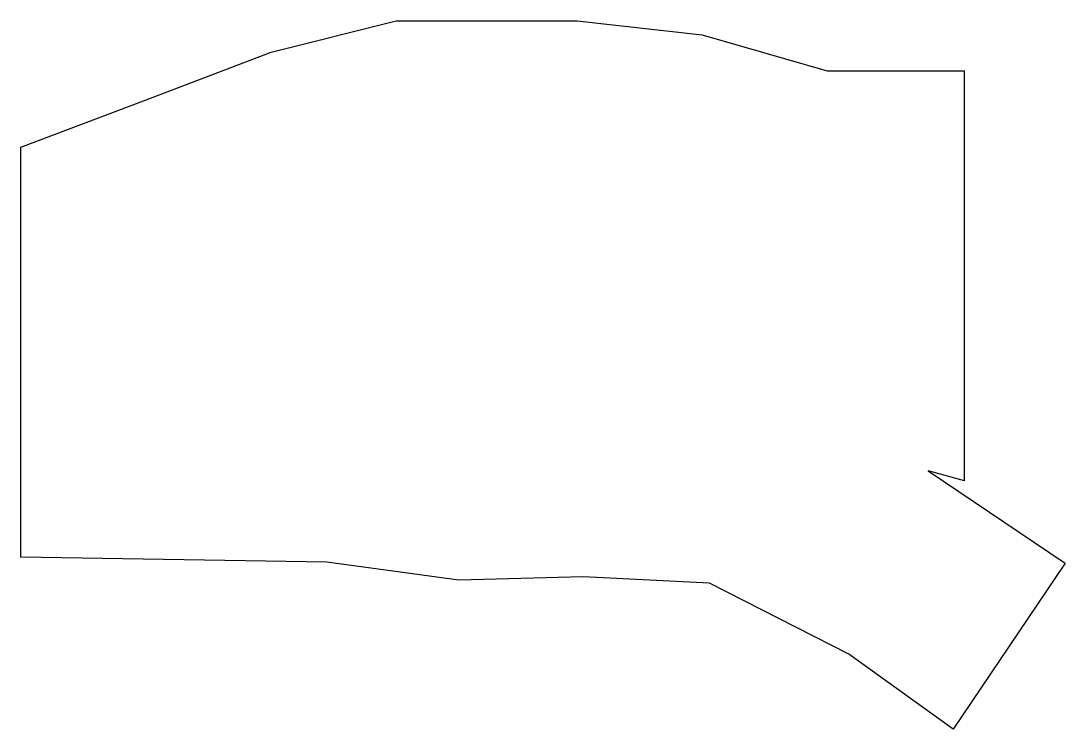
# Model space of a CAD drawing. Header units: millimetres. Extents: x 37 to 187, y -137 to -35.
import ezdxf

# ---------------------------------------------------------------- set-up
doc = ezdxf.new("R2010")
doc.units = ezdxf.units.MM

msp = doc.modelspace()

# ---------------------------------------------------------------- linework, layer by layer
for p, q in [((73, -39.82), (91, -35.32)), ((91, -35.32), (117, -35.32)), ((117, -35.32), (135, -37.32)), ((135, -37.32), (153, -42.52)), ((55, -46.7), (73, -39.82)), ((153, -42.52), (172.75, -42.52)), ((172.75, -101.52), (172.75, -42.52)), ((37, -53.5), (55, -46.7)), ((37, -112.5), (37, -53.5)), ((172.75, -101.52), (167.53, -100.09)), ((167.53, -100.09), (187.22, -113.37)), ((81, -113.2), (37, -112.5)), ((100, -115.82), (81, -113.2)), ((187.22, -113.37), (171.11, -137.25)), ((117.9, -115.33), (100, -115.82)), ((136.04, -116.24), (117.9, -115.33)), ((156.09, -126.46), (136.04, -116.24)), ((171.11, -137.25), (156.09, -126.46))]:
    msp.add_line(p, q)

doc.saveas('drawing.dxf')
